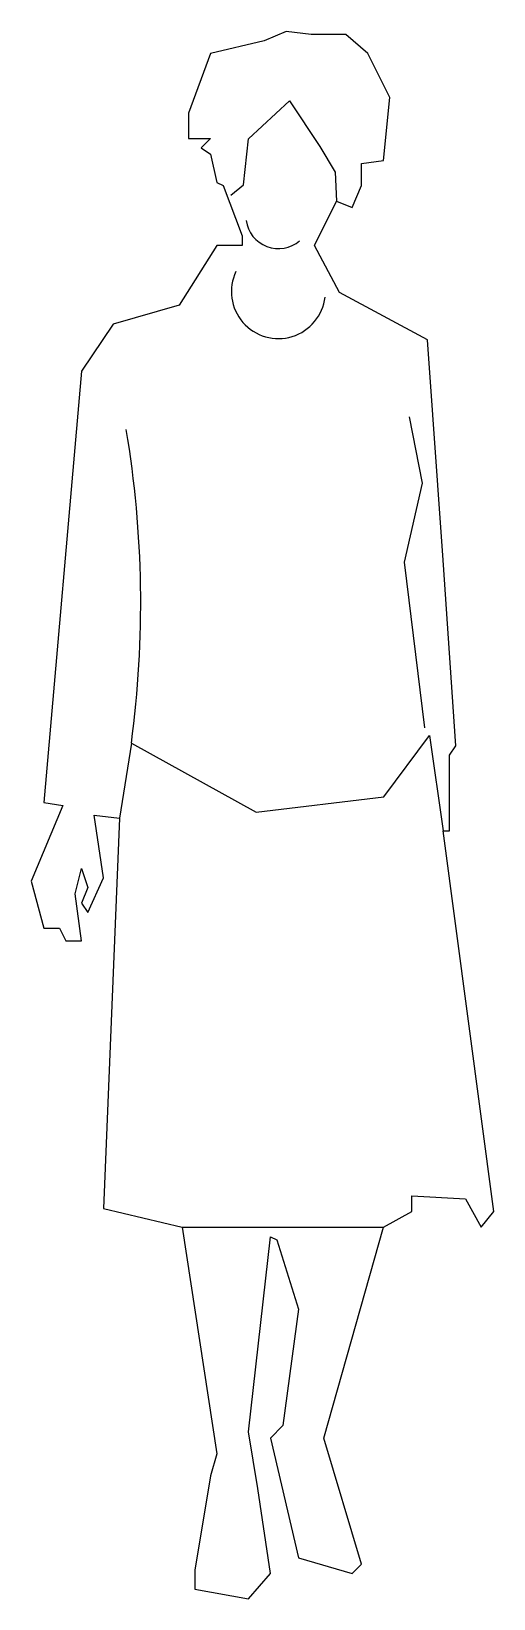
# Model space of a CAD drawing. Extents: x 2.73 to 3.24, y 13.28 to 15.02.
import ezdxf

# ---------------------------------------------------------------- set-up
doc = ezdxf.new("R2010")
doc.units = 0
doc.layers.get('0').update_dxf_attribs({"linetype": 'CONTINUOUS'})

msp = doc.modelspace()

# ---------------------------------------------------------------- linework, layer by layer
at = {"color": 0, "linetype": 'CONTINUOUS'}
msp.add_lwpolyline([(2.9598, 14.7787), (2.9318, 14.7787), (2.8899, 14.7123), (2.8165, 14.6913), (2.7815, 14.6389), (2.7396, 14.16), (2.7606, 14.1565), (2.7256, 14.0726), (2.7396, 14.0202), (2.7571, 14.0202), (2.7641, 14.0062), (2.7815, 14.0062), (2.7745, 14.0586), (2.7815, 14.0866), (2.7885, 14.0656), (2.7815, 14.0482), (2.7885, 14.0377), (2.806, 14.0761), (2.7955, 14.146), (2.8235, 14.1425), (2.806, 13.7091), (2.8934, 13.6881), (2.9318, 13.4364), (2.9249, 13.412), (2.9074, 13.3071), (2.9074, 13.2861), (2.9668, 13.2756), (2.9913, 13.3036), (2.9773, 13.398), (2.9668, 13.4609), (2.9913, 13.6776), (2.9983, 13.6741), (3.0227, 13.5972), (3.0053, 13.4679), (2.9913, 13.4539), (3.0227, 13.3211), (3.0822, 13.3036), (3.0926, 13.3141), (3.0507, 13.4539), (3.1171, 13.6881), (3.1486, 13.7056), (3.1486, 13.7231), (3.208, 13.7196), (3.2255, 13.6881), (3.2395, 13.7056), (3.1835, 14.1286), (3.1905, 14.1286), (3.1905, 14.2125), (3.1975, 14.2229), (3.1835, 14.4292), (3.166, 14.6739), (3.0682, 14.7263), (3.0402, 14.7787), (3.0647, 14.8277), (3.0822, 14.8207), (3.0926, 14.8451), (3.0926, 14.8696), (3.1171, 14.8731), (3.1241, 14.943), (3.0996, 14.992), (3.0752, 15.0129), (3.0367, 15.0129), (3.0087, 15.0164), (2.9843, 15.0059), (2.9843, 15.0059), (2.9249, 14.992), (2.9004, 14.9255), (2.9004, 14.8976), (2.9249, 14.8976), (2.9144, 14.8871), (2.9249, 14.8801), (2.9318, 14.8486), (2.9388, 14.8451), (2.9598, 14.7892)], close=True, dxfattribs=at)
at = {"color": 0}
for points in [[(2.9473, 14.8346), (2.9614, 14.8459), (2.9671, 14.8969), (3.0124, 14.9394), (3.0464, 14.8884), (3.0634, 14.8601), (3.0647, 14.8277)], [(3.1456, 14.5882), (3.1598, 14.5146), (3.1399, 14.4268), (3.1626, 14.2427)], [(2.8368, 14.2257), (2.8235, 14.1425)], [(2.8368, 14.2257), (2.9756, 14.1493), (3.1173, 14.1663), (3.1683, 14.2342), (3.1835, 14.1286)], [(2.8934, 13.6881), (3.1171, 13.6881)]]:
    msp.add_lwpolyline(points, dxfattribs=at)
for centre, radius, start, end in [((3.0004, 14.8116), 0.0365, 188.3881, 309.9232), ((3.0002, 14.7274), 0.0522, 154.8135, 353.3118), ((1.6827, 14.3812), 1.1645, 352.3298, 9.5343)]:
    msp.add_arc(centre, radius, start, end, dxfattribs=at)

doc.saveas('drawing.dxf')
